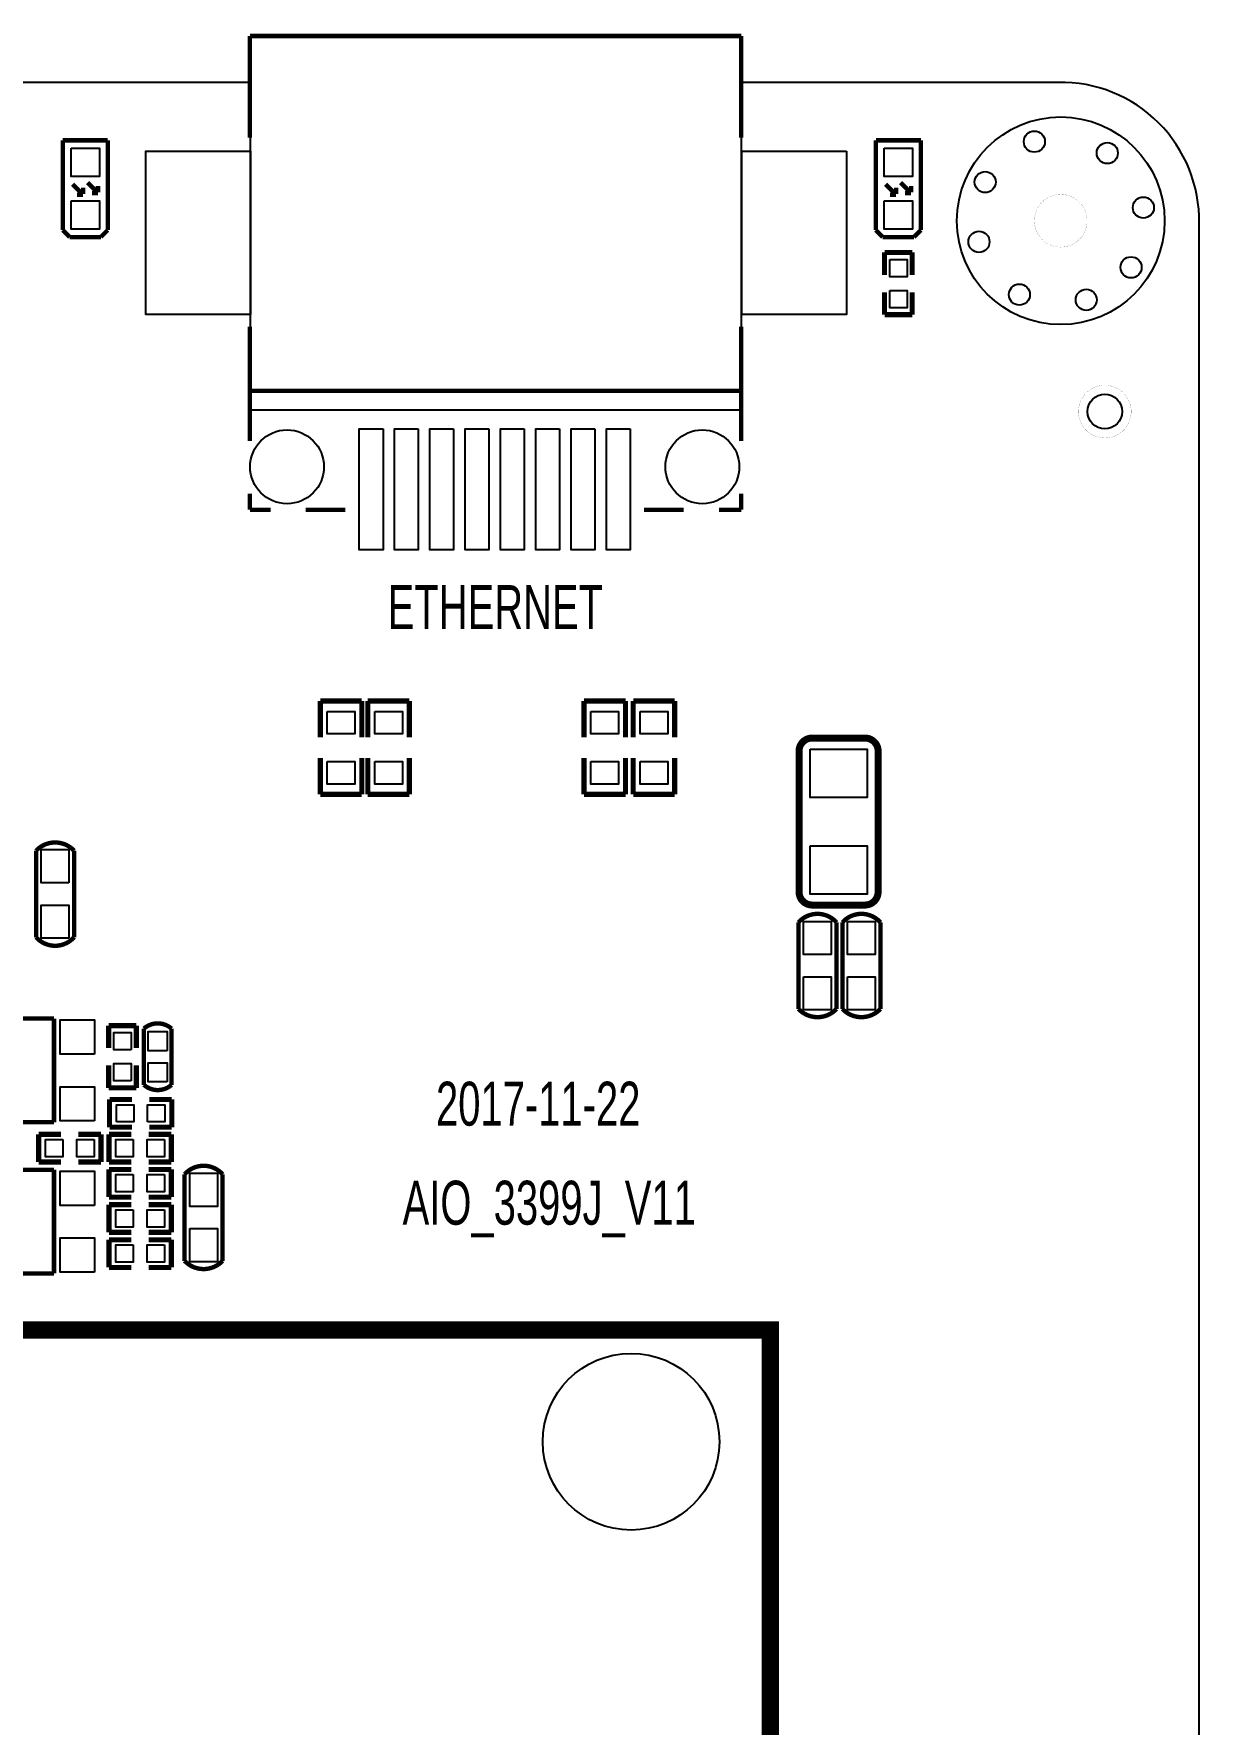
# Model space of a CAD drawing. Extents: x -3 to 180, y 0 to 111.
# Drawn here: x 146.11 to 179.79, y 59.61 to 108.46 of the extents above; entities that cross this region are included whole.
import ezdxf

# ---------------------------------------------------------------- set-up
doc = ezdxf.new("R2010")
doc.units = 0
doc.header["$MEASUREMENT"] = 0
for name, color, linetype in [('BG_OUTLINE', 254, 'CONTINUOUS'), ('BG_SILKSCREEN_TOP', 7, 'CONTINUOUS'), ('PG_SILKSCREEN_TOP', 85, 'CONTINUOUS'), ('PIN_TOP', 92, 'CONTINUOUS')]:
    doc.layers.add(name, color=color, linetype=linetype)

msp = doc.modelspace()

# ---------------------------------------------------------------- linework, layer by layer
at = {"layer": 'BG_OUTLINE'}
msp.add_lwpolyline([(-2.999994, 103.031341), (-2.999994, 3.991813, 0.414214), (0.991819, 0), (176.017809, 0, 0.378859), (179.786788, 3.768979), (179.786788, 102.98717, 0.42493), (175.712984, 107.061), (166.5478, 107.060975), (166.5478, 97.5868), (152.3746, 97.5868), (152.3746, 107.060949), (46.3042, 107.06067), (46.3042, 105.8672), (42.0624, 105.8672), (42.0624, 107.06067), (30.607, 107.060644), (30.607, 105.8672), (26.3652, 105.8672), (26.3652, 107.060644), (1.029665, 107.060619, 0.418755)], format="xyb", close=True, dxfattribs=at)
at = {"layer": 'PG_SILKSCREEN_TOP'}
for points in [[(152.357988, 108.400088, 0.127, 0.127, 0), (166.55608, 108.400088, 0.127, 0.127, 0)], [(166.55608, 108.400088, 0.127, 0.127, 0), (152.357988, 108.400088, 0.127, 0.127, 0)], [(152.357988, 108.400088, 0.127, 0.127, 0), (152.357988, 105.460038, 0.127, 0.127, 0)], [(152.357988, 105.460038, 0.127, 0.127, 0), (152.357988, 108.400088, 0.127, 0.127, 0)], [(166.55608, 108.400088, 0.127, 0.127, 0), (166.55608, 105.460038, 0.127, 0.127, 0)], [(166.55608, 105.587038, 0.127, 0.127, 0), (166.55608, 108.400088, 0.127, 0.127, 0)], [(146.949389, 105.3846, 0.127, 0.127, 0), (146.949389, 102.790498, 0.127, 0.127, 0)], [(148.249411, 105.3846, 0.127, 0.127, 0), (146.949389, 105.3846, 0.127, 0.127, 0)], [(148.249411, 102.790498, 0.127, 0.127, 0), (148.249411, 105.3846, 0.127, 0.127, 0)], [(170.444389, 105.3846, 0.127, 0.127, 0), (170.444389, 102.790498, 0.127, 0.127, 0)], [(171.744411, 105.3846, 0.127, 0.127, 0), (170.444389, 105.3846, 0.127, 0.127, 0)], [(171.744411, 102.790498, 0.127, 0.127, 0), (171.744411, 105.3846, 0.127, 0.127, 0)], [(147.2311, 104.1146, 0.127, 0.127, 0), (147.5232, 103.8225, 0.127, 0.127, 0)], [(147.5359, 103.8352, 0.127, 0.127, 0), (147.5359, 104.013, 0.127, 0.127, 0)], [(147.6629, 104.1654, 0.127, 0.127, 0), (147.955, 103.8733, 0.127, 0.127, 0)], [(147.9677, 103.886, 0.127, 0.127, 0), (147.9677, 104.0638, 0.127, 0.127, 0)], [(170.7261, 104.1146, 0.127, 0.127, 0), (171.0182, 103.8225, 0.127, 0.127, 0)], [(171.0309, 103.8352, 0.127, 0.127, 0), (171.0309, 104.013, 0.127, 0.127, 0)], [(171.1579, 104.1654, 0.127, 0.127, 0), (171.45, 103.8733, 0.127, 0.127, 0)], [(171.4627, 103.886, 0.127, 0.127, 0), (171.4627, 104.0638, 0.127, 0.127, 0)], [(147.5359, 103.8098, 0.127, 0.127, 0), (147.3581, 103.8098, 0.127, 0.127, 0)], [(147.9677, 103.8606, 0.127, 0.127, 0), (147.7899, 103.8606, 0.127, 0.127, 0)], [(171.0309, 103.8098, 0.127, 0.127, 0), (170.8531, 103.8098, 0.127, 0.127, 0)], [(171.4627, 103.8606, 0.127, 0.127, 0), (171.2849, 103.8606, 0.127, 0.127, 0)], [(176.548796, 103.061008, 0.003302, 0.003302, 1), (175.024796, 103.061008, 0.003302, 0.003302, 1), (176.548796, 103.061008, 0.003302, 0.003302, 0)], [(146.949389, 102.790498, 0.127, 0.127, 0), (147.149312, 102.5906, 0.127, 0.127, 0)], [(147.149312, 102.5906, 0.127, 0.127, 0), (148.049488, 102.5906, 0.127, 0.127, 0)], [(148.049488, 102.5906, 0.127, 0.127, 0), (148.249411, 102.790498, 0.127, 0.127, 0)], [(170.444389, 102.790498, 0.127, 0.127, 0), (170.644312, 102.5906, 0.127, 0.127, 0)], [(170.644312, 102.5906, 0.127, 0.127, 0), (171.544488, 102.5906, 0.127, 0.127, 0)], [(171.544488, 102.5906, 0.127, 0.127, 0), (171.744411, 102.790498, 0.127, 0.127, 0)], [(170.694401, 102.144297, 0.150089, 0.150089, 0), (170.694401, 101.494311, 0.150089, 0.150089, 0)], [(171.494399, 102.144297, 0.150089, 0.150089, 0), (170.694401, 102.144297, 0.150089, 0.150089, 0)], [(171.494399, 101.494311, 0.150089, 0.150089, 0), (171.494399, 102.144297, 0.150089, 0.150089, 0)], [(170.694401, 100.344503, 0.150089, 0.150089, 0), (170.694401, 100.994489, 0.150089, 0.150089, 0)], [(171.494399, 100.994489, 0.150089, 0.150089, 0), (171.494399, 100.344503, 0.150089, 0.150089, 0)], [(171.494399, 100.344503, 0.150089, 0.150089, 0), (170.694401, 100.344503, 0.150089, 0.150089, 0)], [(152.357988, 99.999038, 0.127, 0.127, 0), (152.357988, 96.697038, 0.127, 0.127, 0)], [(152.357988, 98.149918, 0.127, 0.127, 0), (152.357988, 99.872038, 0.127, 0.127, 0)], [(166.55608, 99.999038, 0.127, 0.127, 0), (166.55608, 98.149918, 0.127, 0.127, 0)], [(166.55608, 96.697038, 0.127, 0.127, 0), (166.55608, 99.872038, 0.127, 0.127, 0)], [(166.55608, 98.149918, 0.127, 0.127, 0), (152.357988, 98.149918, 0.127, 0.127, 0)], [(177.82286, 97.54616, 0.003302, 0.003302, 1), (176.29886, 97.54616, 0.003302, 0.003302, 1), (177.82286, 97.54616, 0.003302, 0.003302, 0)], [(152.357988, 95.173038, 0.127, 0.127, 0), (152.357988, 94.711012, 0.127, 0.127, 0)], [(152.357988, 94.711012, 0.127, 0.127, 0), (152.95311, 94.711012, 0.127, 0.127, 0)], [(153.96911, 94.711012, 0.127, 0.127, 0), (155.11211, 94.711012, 0.127, 0.127, 0)], [(163.74811, 94.711012, 0.127, 0.127, 0), (164.89111, 94.711012, 0.127, 0.127, 0)], [(165.90711, 94.711012, 0.127, 0.127, 0), (166.55608, 94.711012, 0.127, 0.127, 0)], [(166.55608, 94.711012, 0.127, 0.127, 0), (166.55608, 95.173038, 0.127, 0.127, 0)], [(154.390903, 89.18321, 0.150089, 0.150089, 0), (154.390903, 88.133199, 0.150089, 0.150089, 0)], [(155.590697, 89.18321, 0.150089, 0.150089, 0), (154.390903, 89.18321, 0.150089, 0.150089, 0)], [(155.590697, 88.133199, 0.150089, 0.150089, 0), (155.590697, 89.18321, 0.150089, 0.150089, 0)], [(155.762503, 89.18321, 0.150089, 0.150089, 0), (155.762503, 88.133199, 0.150089, 0.150089, 0)], [(156.962297, 89.18321, 0.150089, 0.150089, 0), (155.762503, 89.18321, 0.150089, 0.150089, 0)], [(156.962297, 88.133199, 0.150089, 0.150089, 0), (156.962297, 89.18321, 0.150089, 0.150089, 0)], [(162.010903, 89.18321, 0.150089, 0.150089, 0), (162.010903, 88.133199, 0.150089, 0.150089, 0)], [(163.210697, 89.18321, 0.150089, 0.150089, 0), (162.010903, 89.18321, 0.150089, 0.150089, 0)], [(163.210697, 88.133199, 0.150089, 0.150089, 0), (163.210697, 89.18321, 0.150089, 0.150089, 0)], [(163.433303, 89.18321, 0.150089, 0.150089, 0), (163.433303, 88.133199, 0.150089, 0.150089, 0)], [(164.633097, 89.18321, 0.150089, 0.150089, 0), (163.433303, 89.18321, 0.150089, 0.150089, 0)], [(164.633097, 88.133199, 0.150089, 0.150089, 0), (164.633097, 89.18321, 0.150089, 0.150089, 0)], [(170.5102, 87.7316, 0.2032, 0.2032, 0.414214), (170.1292, 88.1126, 0.2032, 0.2032, 0), (168.6052, 88.1126, 0.2032, 0.2032, 0.414214), (168.2242, 87.7316, 0.2032, 0.2032, 0)], [(154.390903, 86.48319, 0.150089, 0.150089, 0), (154.390903, 87.533201, 0.150089, 0.150089, 0)], [(155.590697, 87.533201, 0.150089, 0.150089, 0), (155.590697, 86.48319, 0.150089, 0.150089, 0)], [(155.762503, 86.48319, 0.150089, 0.150089, 0), (155.762503, 87.533201, 0.150089, 0.150089, 0)], [(156.962297, 87.533201, 0.150089, 0.150089, 0), (156.962297, 86.48319, 0.150089, 0.150089, 0)], [(162.010903, 86.48319, 0.150089, 0.150089, 0), (162.010903, 87.533201, 0.150089, 0.150089, 0)], [(163.210697, 87.533201, 0.150089, 0.150089, 0), (163.210697, 86.48319, 0.150089, 0.150089, 0)], [(163.433303, 86.48319, 0.150089, 0.150089, 0), (163.433303, 87.533201, 0.150089, 0.150089, 0)], [(164.633097, 87.533201, 0.150089, 0.150089, 0), (164.633097, 86.48319, 0.150089, 0.150089, 0)], [(168.2242, 83.6676, 0.2032, 0.2032, 0), (168.2242, 87.7316, 0.2032, 0.2032, 0)], [(170.5102, 87.7316, 0.2032, 0.2032, 0), (170.5102, 83.6676, 0.2032, 0.2032, 0)], [(155.590697, 86.48319, 0.150089, 0.150089, 0), (154.390903, 86.48319, 0.150089, 0.150089, 0)], [(156.962297, 86.48319, 0.150089, 0.150089, 0), (155.762503, 86.48319, 0.150089, 0.150089, 0)], [(163.210697, 86.48319, 0.150089, 0.150089, 0), (162.010903, 86.48319, 0.150089, 0.150089, 0)], [(164.633097, 86.48319, 0.150089, 0.150089, 0), (163.433303, 86.48319, 0.150089, 0.150089, 0)], [(147.277074, 84.856549, 0.127, 0.127, 0.432734), (146.177254, 84.856549, 0.127, 0.127, 0)], [(146.177254, 84.856549, 0.127, 0.127, 0), (146.177254, 82.356731, 0.127, 0.127, 0.450474), (147.277074, 82.356731, 0.127, 0.127, 0)], [(147.277074, 82.356731, 0.127, 0.127, 0), (147.277074, 84.856549, 0.127, 0.127, 0)], [(170.5102, 83.6676, 0.2032, 0.2032, -0.414214), (170.1292, 83.2866, 0.2032, 0.2032, 0), (168.6052, 83.2866, 0.2032, 0.2032, -0.414214), (168.2242, 83.6676, 0.2032, 0.2032, 0)], [(169.30751, 80.284091, 0.127, 0.127, 0), (169.30751, 82.783909, 0.127, 0.127, 0.450474), (168.20769, 82.783909, 0.127, 0.127, 0)], [(170.57751, 80.284091, 0.127, 0.127, 0), (170.57751, 82.783909, 0.127, 0.127, 0.450474), (169.47769, 82.783909, 0.127, 0.127, 0)], [(168.20769, 82.783909, 0.127, 0.127, 0), (168.20769, 80.284091, 0.127, 0.127, 0)], [(169.47769, 82.783909, 0.127, 0.127, 0), (169.47769, 80.284091, 0.127, 0.127, 0)], [(168.20769, 80.284091, 0.127, 0.127, 0.432734), (169.30751, 80.284091, 0.127, 0.127, 0)], [(169.47769, 80.284091, 0.127, 0.127, 0.432734), (170.57751, 80.284091, 0.127, 0.127, 0)], [(146.695211, 80.005758, 0.127, 0.127, 0), (145.653811, 80.005758, 0.127, 0.127, 0)], [(146.695211, 77.008558, 0.127, 0.127, 0), (146.695211, 80.005758, 0.127, 0.127, 0)], [(148.276412, 79.802507, 0.150089, 0.150089, 0), (149.07641, 79.802507, 0.150089, 0.150089, 0)], [(148.276412, 79.152521, 0.150089, 0.150089, 0), (148.276412, 79.802507, 0.150089, 0.150089, 0)], [(149.07641, 79.802507, 0.150089, 0.150089, 0), (149.07641, 79.152521, 0.150089, 0.150089, 0)], [(150.092359, 79.152623, 0.127, 0.127, 0), (150.092359, 79.715512, 0.127, 0.127, 0.37791), (149.292361, 79.715512, 0.127, 0.127, 0)], [(149.292361, 79.715512, 0.127, 0.127, 0), (149.292361, 79.152623, 0.127, 0.127, 0)], [(149.292361, 79.152623, 0.127, 0.127, 0), (149.292361, 78.089912, 0.127, 0.127, 0.37791), (150.092359, 78.089912, 0.127, 0.127, 0)], [(150.092359, 78.089912, 0.127, 0.127, 0), (150.092359, 79.152623, 0.127, 0.127, 0)], [(148.276412, 78.6527, 0.150089, 0.150089, 0), (148.276412, 78.002714, 0.150089, 0.150089, 0)], [(149.07641, 78.002714, 0.150089, 0.150089, 0), (149.07641, 78.6527, 0.150089, 0.150089, 0)], [(148.276412, 78.002714, 0.150089, 0.150089, 0), (149.07641, 78.002714, 0.150089, 0.150089, 0)], [(148.299703, 77.666799, 0.150089, 0.150089, 0), (148.299703, 76.866801, 0.150089, 0.150089, 0)], [(148.949689, 77.666799, 0.150089, 0.150089, 0), (148.299703, 77.666799, 0.150089, 0.150089, 0)], [(149.449511, 77.666799, 0.150089, 0.150089, 0), (150.099497, 77.666799, 0.150089, 0.150089, 0)], [(150.099497, 77.666799, 0.150089, 0.150089, 0), (150.099497, 76.866801, 0.150089, 0.150089, 0)], [(145.653811, 77.008558, 0.127, 0.127, 0), (146.695211, 77.008558, 0.127, 0.127, 0)], [(146.252667, 76.660908, 0.150089, 0.150089, 0), (146.902653, 76.660908, 0.150089, 0.150089, 0)], [(146.252667, 75.86091, 0.150089, 0.150089, 0), (146.252667, 76.660908, 0.150089, 0.150089, 0)], [(148.05246, 76.660908, 0.150089, 0.150089, 0), (147.402474, 76.660908, 0.150089, 0.150089, 0)], [(148.05246, 75.86091, 0.150089, 0.150089, 0), (148.05246, 76.660908, 0.150089, 0.150089, 0)], [(148.284413, 76.660959, 0.150089, 0.150089, 0), (148.934399, 76.660959, 0.150089, 0.150089, 0)], [(148.284413, 75.860961, 0.150089, 0.150089, 0), (148.284413, 76.660959, 0.150089, 0.150089, 0)], [(148.299703, 76.866801, 0.150089, 0.150089, 0), (148.949689, 76.866801, 0.150089, 0.150089, 0)], [(150.084206, 76.660959, 0.150089, 0.150089, 0), (149.43422, 76.660959, 0.150089, 0.150089, 0)], [(150.099497, 76.866801, 0.150089, 0.150089, 0), (149.449511, 76.866801, 0.150089, 0.150089, 0)], [(150.084206, 75.860961, 0.150089, 0.150089, 0), (150.084206, 76.660959, 0.150089, 0.150089, 0)], [(146.902653, 75.86091, 0.150089, 0.150089, 0), (146.252667, 75.86091, 0.150089, 0.150089, 0)], [(147.402474, 75.86091, 0.150089, 0.150089, 0), (148.05246, 75.86091, 0.150089, 0.150089, 0)], [(148.934399, 75.860961, 0.150089, 0.150089, 0), (148.284413, 75.860961, 0.150089, 0.150089, 0)], [(148.284413, 75.645112, 0.150089, 0.150089, 0), (148.934399, 75.645112, 0.150089, 0.150089, 0)], [(148.284413, 74.845113, 0.150089, 0.150089, 0), (148.284413, 75.645112, 0.150089, 0.150089, 0)], [(149.43422, 75.860961, 0.150089, 0.150089, 0), (150.084206, 75.860961, 0.150089, 0.150089, 0)], [(150.084206, 75.645112, 0.150089, 0.150089, 0), (149.43422, 75.645112, 0.150089, 0.150089, 0)], [(150.084206, 74.845113, 0.150089, 0.150089, 0), (150.084206, 75.645112, 0.150089, 0.150089, 0)], [(151.568099, 73.004401, 0.127, 0.127, 0), (151.568099, 75.504218, 0.127, 0.127, 0.450474), (150.468279, 75.504218, 0.127, 0.127, 0)], [(146.695236, 75.636958, 0.127, 0.127, 0), (145.653836, 75.636958, 0.127, 0.127, 0)], [(146.695236, 72.639758, 0.127, 0.127, 0), (146.695236, 75.636958, 0.127, 0.127, 0)], [(150.468279, 75.504218, 0.127, 0.127, 0), (150.468279, 73.004401, 0.127, 0.127, 0)], [(148.934399, 74.845113, 0.150089, 0.150089, 0), (148.284413, 74.845113, 0.150089, 0.150089, 0)], [(149.43422, 74.845113, 0.150089, 0.150089, 0), (150.084206, 74.845113, 0.150089, 0.150089, 0)], [(148.284438, 74.628959, 0.150089, 0.150089, 0), (148.934424, 74.628959, 0.150089, 0.150089, 0)], [(148.284438, 73.828961, 0.150089, 0.150089, 0), (148.284438, 74.628959, 0.150089, 0.150089, 0)], [(150.084231, 74.628959, 0.150089, 0.150089, 0), (149.434245, 74.628959, 0.150089, 0.150089, 0)], [(150.084231, 73.828961, 0.150089, 0.150089, 0), (150.084231, 74.628959, 0.150089, 0.150089, 0)], [(148.934424, 73.828961, 0.150089, 0.150089, 0), (148.284438, 73.828961, 0.150089, 0.150089, 0)], [(149.434245, 73.828961, 0.150089, 0.150089, 0), (150.084231, 73.828961, 0.150089, 0.150089, 0)], [(148.284413, 73.613112, 0.150089, 0.150089, 0), (148.934399, 73.613112, 0.150089, 0.150089, 0)], [(148.284413, 72.813113, 0.150089, 0.150089, 0), (148.284413, 73.613112, 0.150089, 0.150089, 0)], [(150.084206, 73.613112, 0.150089, 0.150089, 0), (149.43422, 73.613112, 0.150089, 0.150089, 0)], [(150.084206, 72.813113, 0.150089, 0.150089, 0), (150.084206, 73.613112, 0.150089, 0.150089, 0)], [(148.934399, 72.813113, 0.150089, 0.150089, 0), (148.284413, 72.813113, 0.150089, 0.150089, 0)], [(149.43422, 72.813113, 0.150089, 0.150089, 0), (150.084206, 72.813113, 0.150089, 0.150089, 0)], [(150.468279, 73.004401, 0.127, 0.127, 0.432734), (151.568099, 73.004401, 0.127, 0.127, 0)], [(145.653836, 72.639758, 0.127, 0.127, 0), (146.695236, 72.639758, 0.127, 0.127, 0)], [(167.39616, 71.0057, 0.508, 0.508, 0), (167.39616, 12.89304, 0.508, 0.508, 0), (135.11276, 12.89304, 0.508, 0.508, 0), (135.11276, 71.0057, 0.508, 0.508, 0), (167.39616, 71.0057, 0.508, 0.508, 0)]]:
    msp.add_lwpolyline(points, format="xyseb", dxfattribs=at)
at = {"layer": 'PIN_TOP'}
for points in [[(147.193, 105.156), (148.0058, 105.156), (148.0058, 104.3432), (147.193, 104.3432)], [(152.37018, 105.074212), (152.37018, 100.349812), (149.34758, 100.349812), (149.34758, 105.074212)], [(169.59138, 105.074212), (169.59138, 100.349812), (166.56878, 100.349812), (166.56878, 105.074212)], [(170.688, 105.156), (171.5008, 105.156), (171.5008, 104.3432), (170.688, 104.3432)], [(147.193, 103.632), (148.0058, 103.632), (148.0058, 102.8192), (147.193, 102.8192)], [(170.688, 103.632), (171.5008, 103.632), (171.5008, 102.8192), (170.688, 102.8192)], [(170.844451, 101.944437), (171.344349, 101.944437), (171.344349, 101.444539), (170.844451, 101.444539)], [(170.844451, 101.044261), (171.344349, 101.044261), (171.344349, 100.544363), (170.844451, 100.544363)], [(156.20304, 97.052638), (156.20304, 93.547438), (155.51724, 93.547438), (155.51724, 97.052638)], [(157.223104, 97.052638), (157.223104, 93.547438), (156.537304, 93.547438), (156.537304, 97.052638)], [(158.242914, 97.052638), (158.242914, 93.547438), (157.557114, 93.547438), (157.557114, 97.052638)], [(159.262978, 97.052638), (159.262978, 93.547438), (158.577178, 93.547438), (158.577178, 97.052638)], [(160.283042, 97.052638), (160.283042, 93.547438), (159.597242, 93.547438), (159.597242, 97.052638)], [(161.303106, 97.052638), (161.303106, 93.547438), (160.617306, 93.547438), (160.617306, 97.052638)], [(162.322916, 97.052638), (162.322916, 93.547438), (161.637116, 93.547438), (161.637116, 97.052638)], [(163.34298, 97.052638), (163.34298, 93.547438), (162.65718, 93.547438), (162.65718, 97.052638)], [(154.59075, 88.883096), (155.39085, 88.883096), (155.39085, 88.233085), (154.59075, 88.233085)], [(155.96235, 88.883096), (156.76245, 88.883096), (156.76245, 88.233085), (155.96235, 88.233085)], [(162.21075, 88.883096), (163.01085, 88.883096), (163.01085, 88.233085), (162.21075, 88.233085)], [(163.63315, 88.883096), (164.43325, 88.883096), (164.43325, 88.233085), (163.63315, 88.233085)], [(168.5417, 87.7951), (170.1927, 87.7951), (170.1927, 86.3981), (168.5417, 86.3981)], [(154.59075, 87.433315), (155.39085, 87.433315), (155.39085, 86.783304), (154.59075, 86.783304)], [(155.96235, 87.433315), (156.76245, 87.433315), (156.76245, 86.783304), (155.96235, 86.783304)], [(162.21075, 87.433315), (163.01085, 87.433315), (163.01085, 86.783304), (162.21075, 86.783304)], [(163.63315, 87.433315), (164.43325, 87.433315), (164.43325, 86.783304), (163.63315, 86.783304)], [(168.5417, 85.0011), (170.1927, 85.0011), (170.1927, 83.6041), (168.5417, 83.6041)], [(147.127214, 83.926693), (146.327114, 83.926693), (146.327114, 84.886787), (147.127214, 84.886787)], [(147.127214, 82.326493), (146.327114, 82.326493), (146.327114, 83.286587), (147.127214, 83.286587)], [(168.35755, 82.814147), (169.15765, 82.814147), (169.15765, 81.854053), (168.35755, 81.854053)], [(169.62755, 82.814147), (170.42765, 82.814147), (170.42765, 81.854053), (169.62755, 81.854053)], [(168.35755, 81.213947), (169.15765, 81.213947), (169.15765, 80.253853), (168.35755, 80.253853)], [(169.62755, 81.213947), (170.42765, 81.213947), (170.42765, 80.253853), (169.62755, 80.253853)], [(147.864398, 78.977058), (146.873798, 78.977058), (146.873798, 79.967658), (147.864398, 79.967658)], [(149.967315, 79.077845), (149.417405, 79.077845), (149.417405, 79.627755), (149.967315, 79.627755)], [(148.926359, 79.10275), (148.426462, 79.10275), (148.426462, 79.602648), (148.926359, 79.602648)], [(148.926359, 78.202574), (148.426462, 78.202574), (148.426462, 78.702472), (148.926359, 78.702472)], [(149.967315, 78.177669), (149.417405, 78.177669), (149.417405, 78.727579), (149.967315, 78.727579)], [(147.864398, 77.046658), (146.873798, 77.046658), (146.873798, 78.037258), (147.864398, 78.037258)], [(148.499551, 77.016839), (148.499551, 77.516736), (148.999448, 77.516736), (148.999448, 77.016839)], [(149.399727, 77.016839), (149.399727, 77.516736), (149.899624, 77.516736), (149.899624, 77.016839)], [(146.952424, 76.510858), (146.952424, 76.01096), (146.452526, 76.01096), (146.452526, 76.510858)], [(147.8526, 76.510858), (147.8526, 76.01096), (147.352702, 76.01096), (147.352702, 76.510858)], [(148.98417, 76.510909), (148.98417, 76.011011), (148.484272, 76.011011), (148.484272, 76.510909)], [(149.884346, 76.510909), (149.884346, 76.011011), (149.384448, 76.011011), (149.384448, 76.510909)], [(147.864424, 74.608258), (146.873824, 74.608258), (146.873824, 75.598858), (147.864424, 75.598858)], [(148.98417, 75.495061), (148.98417, 74.995164), (148.484272, 74.995164), (148.484272, 75.495061)], [(149.884346, 75.495061), (149.884346, 74.995164), (149.384448, 74.995164), (149.384448, 75.495061)], [(150.618139, 75.534457), (151.418239, 75.534457), (151.418239, 74.574362), (150.618139, 74.574362)], [(148.984195, 74.478909), (148.984195, 73.979011), (148.484298, 73.979011), (148.484298, 74.478909)], [(149.884371, 74.478909), (149.884371, 73.979011), (149.384474, 73.979011), (149.384474, 74.478909)], [(150.618139, 73.934257), (151.418239, 73.934257), (151.418239, 72.974162), (150.618139, 72.974162)], [(147.864424, 72.677858), (146.873824, 72.677858), (146.873824, 73.668458), (147.864424, 73.668458)], [(148.98417, 73.463061), (148.98417, 72.963164), (148.484272, 72.963164), (148.484272, 73.463061)], [(149.884346, 73.463061), (149.884346, 72.963164), (149.384448, 72.963164), (149.384448, 73.463061)]]:
    msp.add_lwpolyline(points, close=True, dxfattribs=at)
for centre, radius in [((175.786796, 103.061008), 2.999994), ((175.024796, 105.347008), 0.3048), ((177.132996, 105.016808), 0.3048), ((173.602396, 104.178608), 0.3048), ((178.174396, 103.442008), 0.3048), ((173.424596, 102.451408), 0.3048), ((177.818796, 101.714808), 0.3048), ((174.592996, 100.927408), 0.3048), ((176.523396, 100.775008), 0.3048), ((177.06086, 97.54616), 0.499999), ((153.430122, 95.950024), 1.0668), ((165.430098, 95.950024), 1.0668), ((163.371276, 67.777233), 2.5527)]:
    msp.add_circle(centre, radius, dxfattribs=at)

# ---------------------------------------------------------------- texts
at = {"layer": 'BG_SILKSCREEN_TOP', "width": 0.68}
for s, p in [('ETHERNET', (156.337, 91.2622)), ('2017-11-22', (157.734, 76.9112)), ('AIO_3399J_V11', (156.7688, 74.049458))]:
    msp.add_text(s, height=1.27, dxfattribs=at).set_placement(p)

doc.saveas('drawing.dxf')
